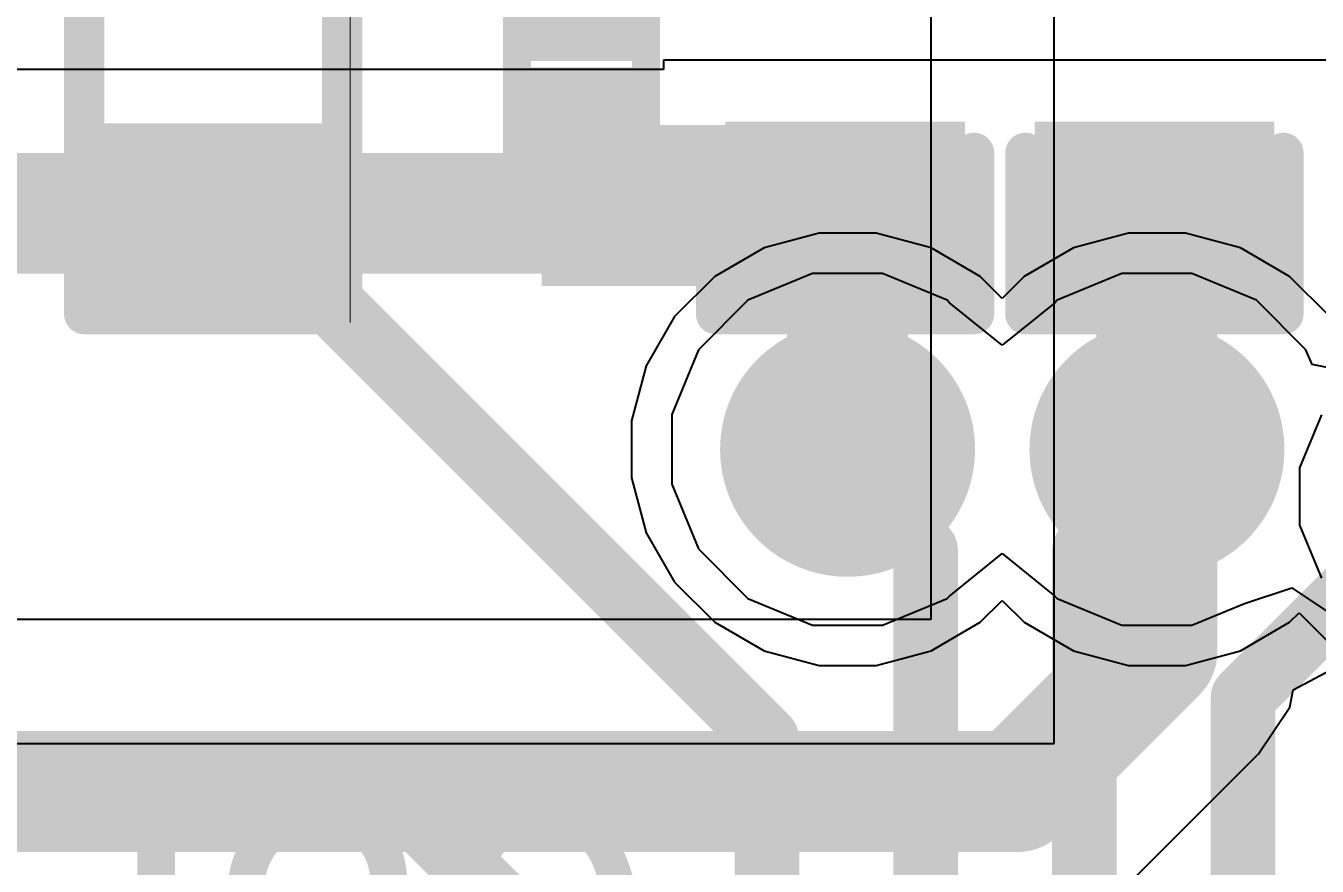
# Model space of a CAD drawing. Header units: inches. Extents: x 0 to 5379, y 0 to 5429.
# Drawn here: x 99.409 to 103.477, y 138.714 to 141.362 of the extents above; entities that cross this region are included whole.
import ezdxf

# ---------------------------------------------------------------- set-up
doc = ezdxf.new("R2010")
doc.units = ezdxf.units.IN
for name, color, linetype in [('Bottom Layer', 5, 'Continuous'), ('Bottom Overlay', 54, 'Continuous'), ('Bottom Paste', 16, 'Continuous'), ('Bottom Solder', 6, 'Continuous'), ('Drill Drawing', 1, 'Continuous'), ('GND01', 16, 'Continuous'), ('GND02', 76, 'Continuous'), ('PWR', 156, 'Continuous'), ('SIG 01', 90, 'Continuous'), ('Top Layer', 1, 'Continuous'), ('Top Overlay', 2, 'Continuous'), ('Top Paste', 8, 'Continuous'), ('Top Solder', 216, 'Continuous'), ('Via Holes', 16, 'Continuous')]:
    doc.layers.add(name, color=color, linetype=linetype)
doc.styles.add('Arial', font='', dxfattribs={"height": 0.2})
doc.styles.get('Arial').set_extended_font_data('Arial')

# ---------------------------------------------------------------- blocks, each defined once
blk = doc.blocks.new('R___0402_293')
at = {"layer": 'Top Layer'}
for points in [[(-0.6985, -0.3175), (-0.6985, 0.3175), (-0.2412999999999999, 0.3175), (-0.2413, -0.3175)], [(0.2412999999999999, -0.3175), (0.2413, 0.3175), (0.6985, 0.3175), (0.6985, -0.3175)]]:
    blk.add_hatch(color=1, dxfattribs=at).paths.add_polyline_path(points)
at = {"layer": 'Top Paste'}
for points in [[(-0.6985, -0.3175), (-0.6985, 0.3175), (-0.2412999999999999, 0.3175), (-0.2413, -0.3175)], [(0.2412999999999999, -0.3175), (0.2413, 0.3175), (0.6985, 0.3175), (0.6985, -0.3175)]]:
    blk.add_hatch(color=8, dxfattribs=at).paths.add_polyline_path(points)
at = {"layer": 'Top Solder'}
for points in [[(-0.75350116, -0.37250116), (-0.75350116, 0.37250116), (-0.1862988399999999, 0.37250116), (-0.18629884, -0.37250116)], [(0.1862988399999999, -0.37250116), (0.18629884, 0.37250116), (0.75350116, 0.37250116), (0.75350116, -0.37250116)]]:
    blk.add_hatch(color=216, dxfattribs=at).paths.add_polyline_path(points)
at = {"layer": 'Top Overlay'}
for points in [[(-0.7874, 0.4064, 0.127, 0.127, 0), (0.7874, 0.4064, 0.127, 0.127, 0)], [(-0.7874, 0.4064, 0.127, 0.127, 0), (-0.7874, -0.4064, 0.127, 0.127, 0)], [(0.7874, 0.4064, 0.127, 0.127, 0), (0.7874, -0.4064, 0.127, 0.127, 0)], [(-0.7874, -0.4064, 0.127, 0.127, 0), (0.7874, -0.4064, 0.127, 0.127, 0)], [(-0.8128, -0.4318, 0.0032258, 0.0032258, 0), (0.8128, -0.4318, 0.0032258, 0.0032258, 0)]]:
    blk.add_lwpolyline(points, format="xyseb", dxfattribs=at)
for points in [[(-0.8191499999999999, 0.4064, 0.0635, 0.0635, 1), (-0.7556499999999999, 0.4064, 0.0635, 0.0635, 1)], [(-0.8191499999999999, 0.4064, 0.0635, 0.0635, 1), (-0.7556499999999999, 0.4064, 0.0635, 0.0635, 1)], [(0.7556499999999999, 0.4064, 0.0635, 0.0635, 1), (0.8191499999999999, 0.4064, 0.0635, 0.0635, 1)], [(0.7556499999999999, 0.4064, 0.0635, 0.0635, 1), (0.8191499999999999, 0.4064, 0.0635, 0.0635, 1)], [(-0.8191499999999999, -0.4064, 0.0635, 0.0635, 1), (-0.7556499999999999, -0.4064, 0.0635, 0.0635, 1)], [(-0.8191499999999999, -0.4064, 0.0635, 0.0635, 1), (-0.7556499999999999, -0.4064, 0.0635, 0.0635, 1)], [(0.7556499999999999, -0.4064, 0.0635, 0.0635, 1), (0.8191499999999999, -0.4064, 0.0635, 0.0635, 1)], [(0.7556499999999999, -0.4064, 0.0635, 0.0635, 1), (0.8191499999999999, -0.4064, 0.0635, 0.0635, 1)], [(-0.81360518, -0.4318, 0.0016129, 0.0016129, 1), (-0.8119948199999999, -0.4318, 0.0016129, 0.0016129, 1)], [(0.8119948199999999, -0.4318, 0.0016129, 0.0016129, 1), (0.81360518, -0.4318, 0.0016129, 0.0016129, 1)]]:
    blk.add_lwpolyline(points, format="xyseb", close=True, dxfattribs=at)
blk = doc.blocks.new('DFN_2_0_3_0_6__844')
at = {"layer": 'Top Layer'}
for points in [[(-0.32999807, -0.12999974), (-0.32999807, 0.12999974), (-0.05999861000000001, 0.12999974), (-0.05999860999999997, -0.12999974)], [(0.06000115000000001, -0.12999974), (0.06000114999999998, 0.12999974), (0.33000061, 0.12999974), (0.33000061, -0.12999974)]]:
    blk.add_hatch(color=1, dxfattribs=at).paths.add_polyline_path(points)
at = {"layer": 'Top Paste'}
for points in [[(-0.32999807, -0.12999974), (-0.32999807, 0.12999974), (-0.05999861000000001, 0.12999974), (-0.05999860999999997, -0.12999974)], [(0.06000115000000001, -0.12999974), (0.06000114999999998, 0.12999974), (0.33000061, 0.12999974), (0.33000061, -0.12999974)]]:
    blk.add_hatch(color=8, dxfattribs=at).paths.add_polyline_path(points)
at = {"layer": 'Top Solder'}
for points in [[(-0.37999797, -0.17999964), (-0.37999797, 0.17999964), (-0.009998710000000037, 0.17999964), (-0.009998709999999963, -0.17999964)], [(0.01000125000000004, -0.17999964), (0.01000124999999996, 0.17999964), (0.38000051, 0.17999964), (0.38000051, -0.17999964)]]:
    blk.add_hatch(color=216, dxfattribs=at).paths.add_polyline_path(points)
at = {"layer": 'Top Overlay'}
for points in [[(-0.40639746, -0.2032, 0.08889999999999999, 0.08889999999999999, 0), (-0.40639746, 0.2032, 0.08889999999999999, 0.08889999999999999, 0)], [(0.4064, 0.2032, 0.08889999999999999, 0.08889999999999999, 0), (-0.40639746, 0.2032, 0.08889999999999999, 0.08889999999999999, 0)], [(0.4064, -0.2032, 0.08889999999999999, 0.08889999999999999, 0), (0.4064, 0.2032, 0.08889999999999999, 0.08889999999999999, 0)], [(0.4064, -0.2032, 0.08889999999999999, 0.08889999999999999, 0), (-0.40639746, -0.2032, 0.08889999999999999, 0.08889999999999999, 0)]]:
    blk.add_lwpolyline(points, format="xyseb", dxfattribs=at)
for points in [[(-0.42862246, 0.2032, 0.04445, 0.04445, 1), (-0.38417246, 0.2032, 0.04445, 0.04445, 1)], [(-0.42862246, 0.2032, 0.04445, 0.04445, 1), (-0.38417246, 0.2032, 0.04445, 0.04445, 1)], [(0.384175, 0.2032, 0.04445, 0.04445, 1), (0.428625, 0.2032, 0.04445, 0.04445, 1)], [(0.384175, 0.2032, 0.04445, 0.04445, 1), (0.428625, 0.2032, 0.04445, 0.04445, 1)], [(-0.42862246, -0.2032, 0.04445, 0.04445, 1), (-0.38417246, -0.2032, 0.04445, 0.04445, 1)], [(-0.42862246, -0.2032, 0.04445, 0.04445, 1), (-0.38417246, -0.2032, 0.04445, 0.04445, 1)], [(0.384175, -0.2032, 0.04445, 0.04445, 1), (0.428625, -0.2032, 0.04445, 0.04445, 1)], [(0.384175, -0.2032, 0.04445, 0.04445, 1), (0.428625, -0.2032, 0.04445, 0.04445, 1)]]:
    blk.add_lwpolyline(points, format="xyseb", close=True, dxfattribs=at)
blk = doc.blocks.new('C___0402_949')
at = {"layer": 'Top Layer'}
for points in [[(-0.6985, -0.3175), (-0.6985, 0.3174999999999999), (-0.2413000000000001, 0.3175), (-0.2412999999999999, -0.3174999999999999)], [(0.2413000000000001, -0.3175), (0.2412999999999999, 0.3174999999999999), (0.6985, 0.3175), (0.6985, -0.3174999999999999)]]:
    blk.add_hatch(color=1, dxfattribs=at).paths.add_polyline_path(points)
at = {"layer": 'Top Paste'}
for points in [[(-0.6985, -0.3175), (-0.6985, 0.3174999999999999), (-0.2413000000000001, 0.3175), (-0.2412999999999999, -0.3174999999999999)], [(0.2413000000000001, -0.3175), (0.2412999999999999, 0.3174999999999999), (0.6985, 0.3175), (0.6985, -0.3174999999999999)]]:
    blk.add_hatch(color=8, dxfattribs=at).paths.add_polyline_path(points)
at = {"layer": 'Top Solder'}
for points in [[(-0.7584998799999999, -0.3774998800000001), (-0.7584998799999999, 0.3774998799999999), (-0.1813001200000001, 0.3774998800000001), (-0.1813001199999999, -0.3774998799999999)], [(0.1813001200000001, -0.3774998800000001), (0.1813001199999999, 0.3774998799999999), (0.7584998799999999, 0.3774998800000001), (0.7584998799999999, -0.3774998799999999)]]:
    blk.add_hatch(color=216, dxfattribs=at).paths.add_polyline_path(points)
at = {"layer": 'Top Overlay'}
for points in [[(-0.2794, 0.4064, 0.127, 0.127, 0), (-0.7874, 0.4064, 0.127, 0.127, 0)], [(-0.7874, -0.4064, 0.127, 0.127, 0), (-0.7874, 0.4064, 0.127, 0.127, 0)], [(0.7874, 0.4064, 0.127, 0.127, 0), (0.2794, 0.4064, 0.127, 0.127, 0)], [(0.7874, -0.4064, 0.127, 0.127, 0), (0.7874, 0.4064, 0.127, 0.127, 0)], [(-0.2794, -0.4064, 0.127, 0.127, 0), (-0.7874, -0.4064, 0.127, 0.127, 0)], [(0.7874, -0.4064, 0.127, 0.127, 0), (0.2794, -0.4064, 0.127, 0.127, 0)]]:
    blk.add_lwpolyline(points, format="xyseb", dxfattribs=at)
for points in [[(-0.8191499999999999, 0.4064, 0.0635, 0.0635, 1), (-0.7556499999999999, 0.4064, 0.0635, 0.0635, 1)], [(-0.8191499999999999, 0.4064, 0.0635, 0.0635, 1), (-0.7556499999999999, 0.4064, 0.0635, 0.0635, 1)], [(-0.31115, 0.4064, 0.0635, 0.0635, 1), (-0.24765, 0.4064, 0.0635, 0.0635, 1)], [(0.24765, 0.4064, 0.0635, 0.0635, 1), (0.31115, 0.4064, 0.0635, 0.0635, 1)], [(0.7556499999999999, 0.4064, 0.0635, 0.0635, 1), (0.8191499999999999, 0.4064, 0.0635, 0.0635, 1)], [(0.7556499999999999, 0.4064, 0.0635, 0.0635, 1), (0.8191499999999999, 0.4064, 0.0635, 0.0635, 1)], [(-0.8191499999999999, -0.4064, 0.0635, 0.0635, 1), (-0.7556499999999999, -0.4064, 0.0635, 0.0635, 1)], [(-0.8191499999999999, -0.4064, 0.0635, 0.0635, 1), (-0.7556499999999999, -0.4064, 0.0635, 0.0635, 1)], [(-0.31115, -0.4064, 0.0635, 0.0635, 1), (-0.24765, -0.4064, 0.0635, 0.0635, 1)], [(0.24765, -0.4064, 0.0635, 0.0635, 1), (0.31115, -0.4064, 0.0635, 0.0635, 1)], [(0.7556499999999999, -0.4064, 0.0635, 0.0635, 1), (0.8191499999999999, -0.4064, 0.0635, 0.0635, 1)], [(0.7556499999999999, -0.4064, 0.0635, 0.0635, 1), (0.8191499999999999, -0.4064, 0.0635, 0.0635, 1)]]:
    blk.add_lwpolyline(points, format="xyseb", close=True, dxfattribs=at)
blk = doc.blocks.new('C___0402_B_950')
at = {"layer": 'Bottom Layer'}
for points in [[(-0.2413, 0.3175), (-0.2412999999999999, -0.3175), (-0.6985, -0.3175), (-0.6985, 0.3175)], [(0.6985, 0.3175), (0.6985, -0.3175), (0.2413, -0.3175), (0.2412999999999999, 0.3175)]]:
    blk.add_hatch(color=5, dxfattribs=at).paths.add_polyline_path(points)
at = {"layer": 'Bottom Paste'}
for points in [[(-0.2413, 0.3175), (-0.2412999999999999, -0.3175), (-0.6985, -0.3175), (-0.6985, 0.3175)], [(0.6985, 0.3175), (0.6985, -0.3175), (0.2413, -0.3175), (0.2412999999999999, 0.3175)]]:
    blk.add_hatch(color=16, dxfattribs=at).paths.add_polyline_path(points)
at = {"layer": 'Bottom Solder'}
for points in [[(-0.18130012, 0.37749988), (-0.18130012, -0.37749988), (-0.7584998799999999, -0.37749988), (-0.7584998799999999, 0.37749988)], [(0.7584998799999999, 0.37749988), (0.7584998799999999, -0.37749988), (0.18130012, -0.37749988), (0.18130012, 0.37749988)]]:
    blk.add_hatch(color=6, dxfattribs=at).paths.add_polyline_path(points)
at = {"layer": 'Bottom Overlay'}
for points in [[(-0.7874, -0.4064, 0.127, 0.127, 0), (-0.7874, 0.4064, 0.127, 0.127, 0)], [(-0.2794, 0.4064, 0.127, 0.127, 0), (-0.7874, 0.4064, 0.127, 0.127, 0)], [(0.7874, 0.4064, 0.127, 0.127, 0), (0.2794, 0.4064, 0.127, 0.127, 0)], [(0.7874, -0.4064, 0.127, 0.127, 0), (0.7874, 0.4064, 0.127, 0.127, 0)], [(-0.2794, -0.4064, 0.127, 0.127, 0), (-0.7874, -0.4064, 0.127, 0.127, 0)], [(0.7874, -0.4064, 0.127, 0.127, 0), (0.2794, -0.4064, 0.127, 0.127, 0)]]:
    blk.add_lwpolyline(points, format="xyseb", dxfattribs=at)
for points in [[(-0.8191499999999999, 0.4064, 0.0635, 0.0635, 1), (-0.7556499999999999, 0.4064, 0.0635, 0.0635, 1)], [(-0.8191499999999999, 0.4064, 0.0635, 0.0635, 1), (-0.7556499999999999, 0.4064, 0.0635, 0.0635, 1)], [(-0.31115, 0.4064, 0.0635, 0.0635, 1), (-0.24765, 0.4064, 0.0635, 0.0635, 1)], [(0.24765, 0.4064, 0.0635, 0.0635, 1), (0.31115, 0.4064, 0.0635, 0.0635, 1)], [(0.7556499999999999, 0.4064, 0.0635, 0.0635, 1), (0.8191499999999999, 0.4064, 0.0635, 0.0635, 1)], [(0.7556499999999999, 0.4064, 0.0635, 0.0635, 1), (0.8191499999999999, 0.4064, 0.0635, 0.0635, 1)], [(-0.8191499999999999, -0.4064, 0.0635, 0.0635, 1), (-0.7556499999999999, -0.4064, 0.0635, 0.0635, 1)], [(-0.8191499999999999, -0.4064, 0.0635, 0.0635, 1), (-0.7556499999999999, -0.4064, 0.0635, 0.0635, 1)], [(-0.31115, -0.4064, 0.0635, 0.0635, 1), (-0.24765, -0.4064, 0.0635, 0.0635, 1)], [(0.24765, -0.4064, 0.0635, 0.0635, 1), (0.31115, -0.4064, 0.0635, 0.0635, 1)], [(0.7556499999999999, -0.4064, 0.0635, 0.0635, 1), (0.8191499999999999, -0.4064, 0.0635, 0.0635, 1)], [(0.7556499999999999, -0.4064, 0.0635, 0.0635, 1), (0.8191499999999999, -0.4064, 0.0635, 0.0635, 1)]]:
    blk.add_lwpolyline(points, format="xyseb", close=True, dxfattribs=at)
blk = doc.blocks.new('C___0402_951')
at = {"layer": 'Top Layer'}
for points in [[(-0.6985, -0.3175), (-0.6985, 0.3174999999999999), (-0.2413000000000001, 0.3175), (-0.2412999999999999, -0.3174999999999999)], [(0.2413000000000001, -0.3175), (0.2412999999999999, 0.3174999999999999), (0.6985, 0.3175), (0.6985, -0.3174999999999999)]]:
    blk.add_hatch(color=1, dxfattribs=at).paths.add_polyline_path(points)
at = {"layer": 'Top Paste'}
for points in [[(-0.6985, -0.3175), (-0.6985, 0.3174999999999999), (-0.2413000000000001, 0.3175), (-0.2412999999999999, -0.3174999999999999)], [(0.2413000000000001, -0.3175), (0.2412999999999999, 0.3174999999999999), (0.6985, 0.3175), (0.6985, -0.3174999999999999)]]:
    blk.add_hatch(color=8, dxfattribs=at).paths.add_polyline_path(points)
at = {"layer": 'Top Solder'}
for points in [[(-0.7584998799999999, -0.3774998800000001), (-0.7584998799999999, 0.3774998799999999), (-0.1813001200000001, 0.3774998800000001), (-0.1813001199999999, -0.3774998799999999)], [(0.1813001200000001, -0.3774998800000001), (0.1813001199999999, 0.3774998799999999), (0.7584998799999999, 0.3774998800000001), (0.7584998799999999, -0.3774998799999999)]]:
    blk.add_hatch(color=216, dxfattribs=at).paths.add_polyline_path(points)
at = {"layer": 'Top Overlay'}
for points in [[(-0.2794, 0.4064, 0.127, 0.127, 0), (-0.7874, 0.4064, 0.127, 0.127, 0)], [(-0.7874, -0.4064, 0.127, 0.127, 0), (-0.7874, 0.4064, 0.127, 0.127, 0)], [(0.7874, 0.4064, 0.127, 0.127, 0), (0.2794, 0.4064, 0.127, 0.127, 0)], [(0.7874, -0.4064, 0.127, 0.127, 0), (0.7874, 0.4064, 0.127, 0.127, 0)], [(-0.2794, -0.4064, 0.127, 0.127, 0), (-0.7874, -0.4064, 0.127, 0.127, 0)], [(0.7874, -0.4064, 0.127, 0.127, 0), (0.2794, -0.4064, 0.127, 0.127, 0)]]:
    blk.add_lwpolyline(points, format="xyseb", dxfattribs=at)
for points in [[(-0.8191499999999999, 0.4064, 0.0635, 0.0635, 1), (-0.7556499999999999, 0.4064, 0.0635, 0.0635, 1)], [(-0.8191499999999999, 0.4064, 0.0635, 0.0635, 1), (-0.7556499999999999, 0.4064, 0.0635, 0.0635, 1)], [(-0.31115, 0.4064, 0.0635, 0.0635, 1), (-0.24765, 0.4064, 0.0635, 0.0635, 1)], [(0.24765, 0.4064, 0.0635, 0.0635, 1), (0.31115, 0.4064, 0.0635, 0.0635, 1)], [(0.7556499999999999, 0.4064, 0.0635, 0.0635, 1), (0.8191499999999999, 0.4064, 0.0635, 0.0635, 1)], [(0.7556499999999999, 0.4064, 0.0635, 0.0635, 1), (0.8191499999999999, 0.4064, 0.0635, 0.0635, 1)], [(-0.8191499999999999, -0.4064, 0.0635, 0.0635, 1), (-0.7556499999999999, -0.4064, 0.0635, 0.0635, 1)], [(-0.8191499999999999, -0.4064, 0.0635, 0.0635, 1), (-0.7556499999999999, -0.4064, 0.0635, 0.0635, 1)], [(-0.31115, -0.4064, 0.0635, 0.0635, 1), (-0.24765, -0.4064, 0.0635, 0.0635, 1)], [(0.24765, -0.4064, 0.0635, 0.0635, 1), (0.31115, -0.4064, 0.0635, 0.0635, 1)], [(0.7556499999999999, -0.4064, 0.0635, 0.0635, 1), (0.8191499999999999, -0.4064, 0.0635, 0.0635, 1)], [(0.7556499999999999, -0.4064, 0.0635, 0.0635, 1), (0.8191499999999999, -0.4064, 0.0635, 0.0635, 1)]]:
    blk.add_lwpolyline(points, format="xyseb", close=True, dxfattribs=at)
blk = doc.blocks.new('C___0402_B_952')
at = {"layer": 'Bottom Layer'}
for points in [[(-0.2413, 0.3175), (-0.2412999999999999, -0.3175), (-0.6985, -0.3175), (-0.6985, 0.3175)], [(0.6985, 0.3175), (0.6985, -0.3175), (0.2413, -0.3175), (0.2412999999999999, 0.3175)]]:
    blk.add_hatch(color=5, dxfattribs=at).paths.add_polyline_path(points)
at = {"layer": 'Bottom Paste'}
for points in [[(-0.2413, 0.3175), (-0.2412999999999999, -0.3175), (-0.6985, -0.3175), (-0.6985, 0.3175)], [(0.6985, 0.3175), (0.6985, -0.3175), (0.2413, -0.3175), (0.2412999999999999, 0.3175)]]:
    blk.add_hatch(color=16, dxfattribs=at).paths.add_polyline_path(points)
at = {"layer": 'Bottom Solder'}
for points in [[(-0.18130012, 0.37749988), (-0.18130012, -0.37749988), (-0.7584998799999999, -0.37749988), (-0.7584998799999999, 0.37749988)], [(0.7584998799999999, 0.37749988), (0.7584998799999999, -0.37749988), (0.18130012, -0.37749988), (0.18130012, 0.37749988)]]:
    blk.add_hatch(color=6, dxfattribs=at).paths.add_polyline_path(points)
at = {"layer": 'Bottom Overlay'}
for points in [[(-0.7874, -0.4064, 0.127, 0.127, 0), (-0.7874, 0.4064, 0.127, 0.127, 0)], [(-0.2794, 0.4064, 0.127, 0.127, 0), (-0.7874, 0.4064, 0.127, 0.127, 0)], [(0.7874, 0.4064, 0.127, 0.127, 0), (0.2794, 0.4064, 0.127, 0.127, 0)], [(0.7874, -0.4064, 0.127, 0.127, 0), (0.7874, 0.4064, 0.127, 0.127, 0)], [(-0.2794, -0.4064, 0.127, 0.127, 0), (-0.7874, -0.4064, 0.127, 0.127, 0)], [(0.7874, -0.4064, 0.127, 0.127, 0), (0.2794, -0.4064, 0.127, 0.127, 0)]]:
    blk.add_lwpolyline(points, format="xyseb", dxfattribs=at)
for points in [[(-0.8191499999999999, 0.4064, 0.0635, 0.0635, 1), (-0.7556499999999999, 0.4064, 0.0635, 0.0635, 1)], [(-0.8191499999999999, 0.4064, 0.0635, 0.0635, 1), (-0.7556499999999999, 0.4064, 0.0635, 0.0635, 1)], [(-0.31115, 0.4064, 0.0635, 0.0635, 1), (-0.24765, 0.4064, 0.0635, 0.0635, 1)], [(0.24765, 0.4064, 0.0635, 0.0635, 1), (0.31115, 0.4064, 0.0635, 0.0635, 1)], [(0.7556499999999999, 0.4064, 0.0635, 0.0635, 1), (0.8191499999999999, 0.4064, 0.0635, 0.0635, 1)], [(0.7556499999999999, 0.4064, 0.0635, 0.0635, 1), (0.8191499999999999, 0.4064, 0.0635, 0.0635, 1)], [(-0.8191499999999999, -0.4064, 0.0635, 0.0635, 1), (-0.7556499999999999, -0.4064, 0.0635, 0.0635, 1)], [(-0.8191499999999999, -0.4064, 0.0635, 0.0635, 1), (-0.7556499999999999, -0.4064, 0.0635, 0.0635, 1)], [(-0.31115, -0.4064, 0.0635, 0.0635, 1), (-0.24765, -0.4064, 0.0635, 0.0635, 1)], [(0.24765, -0.4064, 0.0635, 0.0635, 1), (0.31115, -0.4064, 0.0635, 0.0635, 1)], [(0.7556499999999999, -0.4064, 0.0635, 0.0635, 1), (0.8191499999999999, -0.4064, 0.0635, 0.0635, 1)], [(0.7556499999999999, -0.4064, 0.0635, 0.0635, 1), (0.8191499999999999, -0.4064, 0.0635, 0.0635, 1)]]:
    blk.add_lwpolyline(points, format="xyseb", close=True, dxfattribs=at)

msp = doc.modelspace()

# ---------------------------------------------------------------- hatches: boundary and pattern name
at = {"layer": 'Bottom Layer'}
h = msp.add_hatch(color=5, dxfattribs=at)
edge = h.paths.add_edge_path()
edge.add_arc((101.99800276, 140.02712914), 0.2999994, 0, 360)
h = msp.add_hatch(color=5, dxfattribs=at)
edge = h.paths.add_edge_path()
edge.add_arc((102.97260076, 140.02712914), 0.2999994, 0, 360)
at = {"layer": 'Bottom Solder'}
h = msp.add_hatch(color=6, dxfattribs=at)
edge = h.paths.add_edge_path()
edge.add_arc((101.99800276, 140.02712914), 0.4015993999999999, 0, 360)
h = msp.add_hatch(color=6, dxfattribs=at)
edge = h.paths.add_edge_path()
edge.add_arc((102.97260076, 140.02712914), 0.4015993999999999, 0, 360)
at = {"layer": 'GND01'}
h = msp.add_hatch(color=16, dxfattribs=at)
edge = h.paths.add_edge_path()
edge.add_arc((101.99800276, 140.02712914), 0.2999994, 0, 360)
h = msp.add_hatch(color=16, dxfattribs=at)
edge = h.paths.add_edge_path()
edge.add_arc((102.97260076, 140.02712914), 0.2999994, 0, 360)
at = {"layer": 'GND02'}
h = msp.add_hatch(color=76, dxfattribs=at)
edge = h.paths.add_edge_path()
edge.add_arc((101.99800276, 140.02712914), 0.2999994, 0, 360)
h = msp.add_hatch(color=76, dxfattribs=at)
edge = h.paths.add_edge_path()
edge.add_arc((102.97260076, 140.02712914), 0.2999994, 0, 360)
at = {"layer": 'PWR'}
h = msp.add_hatch(color=156, dxfattribs=at)
edge = h.paths.add_edge_path()
edge.add_arc((101.99800276, 140.02712914), 0.2999994, 0, 360)
h = msp.add_hatch(color=156, dxfattribs=at)
edge = h.paths.add_edge_path()
edge.add_arc((102.97260076, 140.02712914), 0.2999994, 0, 360)
at = {"layer": 'SIG 01'}
h = msp.add_hatch(color=90, dxfattribs=at)
edge = h.paths.add_edge_path()
edge.add_arc((101.99800276, 140.02712914), 0.2999994, 0, 360)
h = msp.add_hatch(color=90, dxfattribs=at)
edge = h.paths.add_edge_path()
edge.add_arc((102.97260076, 140.02712914), 0.2999994, 0, 360)
at = {"layer": 'Top Layer'}
msp.add_hatch(color=1, dxfattribs=at).paths.add_polyline_path([(102.30750938, 141.04901686), (101.0337959, 141.04901686), (101.0337959, 140.54221574), (102.30750938, 140.54221574)])
h = msp.add_hatch(color=1, dxfattribs=at)
edge = h.paths.add_edge_path()
edge.add_arc((101.99800276, 140.02712914), 0.2999994, 0, 360)
h = msp.add_hatch(color=1, dxfattribs=at)
edge = h.paths.add_edge_path()
edge.add_arc((102.97260076, 140.02712914), 0.2999994, 0, 360)
at = {"layer": 'Top Solder'}
h = msp.add_hatch(color=216, dxfattribs=at)
edge = h.paths.add_edge_path()
edge.add_arc((101.99800276, 140.02712914), 0.4015993999999999, 0, 360)
h = msp.add_hatch(color=216, dxfattribs=at)
edge = h.paths.add_edge_path()
edge.add_arc((102.97260076, 140.02712914), 0.4015993999999999, 0, 360)
at = {"layer": 'Via Holes'}
h = msp.add_hatch(color=7, dxfattribs=at)
edge = h.paths.add_edge_path()
edge.add_arc((101.99800276, 140.02712914), 0.1499997, 0, 360)
h = msp.add_hatch(color=7, dxfattribs=at)
edge = h.paths.add_edge_path()
edge.add_arc((102.97260076, 140.02712914), 0.1499997, 0, 360)

# ---------------------------------------------------------------- linework, layer by layer
at = {"layer": 'Bottom Layer'}
for p, q in [((101.4185043, 141.22402032), (98.52583037999999, 141.22402032)), ((103.53609976, 141.2534132), (101.4185043, 141.2534132)), ((101.4185043, 141.2534132), (101.4185043, 141.22402032)), ((103.40208936, 139.26936586), (103.59574912, 139.373229)), ((103.3913096, 139.21517242), (103.40208936, 139.26936586)), ((103.29306748, 139.06814198), (103.3913096, 139.21517242)), ((102.85313948, 138.62821398), (103.29305986, 139.0681369)), ((103.29305986, 139.0681369), (103.29306748, 139.06814198))]:
    msp.add_line(p, q, dxfattribs=at)
for points in [[(98.3381066, 140.7708132, 0.3809999999999999, 0.3809999999999999, 0), (101.9900043, 140.7708132, 0.3809999999999999, 0.3809999999999999, 0)], [(101.99800276, 140.02712914, 0.3809999999999999, 0.3809999999999999, 0), (101.99800276, 140.76281474, 0.3809999999999999, 0.3809999999999999, 0)], [(102.97260076, 140.02712914, 0.3809999999999999, 0.3809999999999999, 0), (102.97260076, 140.76281474, 0.3809999999999999, 0.3809999999999999, 0)], [(102.9646023, 140.7708132, 0.2032, 0.2032, 0), (102.97260076, 140.76281474, 0.2032, 0.2032, 0)], [(102.97260076, 139.3886087, 0.3809999999999999, 0.3809999999999999, 0), (102.97260076, 140.02712914, 0.3809999999999999, 0.3809999999999999, 0)], [(102.53267276, 138.9486807, 0.3809999999999999, 0.3809999999999999, 0), (102.97260076, 139.3886087, 0.3809999999999999, 0.3809999999999999, 0)], [(98.78625149999999, 138.9486807, 0.3809999999999999, 0.3809999999999999, 0), (102.53267276, 138.9486807, 0.3809999999999999, 0.3809999999999999, 0)]]:
    msp.add_lwpolyline(points, format="xyseb", dxfattribs=at)
for points in [[(101.8947543, 140.7708132, 0.1905, 0.1905, 1), (102.0852543, 140.7708132, 0.1905, 0.1905, 1)], [(101.90275276, 140.76281474, 0.1905, 0.1905, 1), (102.09325276, 140.76281474, 0.1905, 0.1905, 1)], [(102.87735076, 140.76281474, 0.1905, 0.1905, 1), (103.06785076, 140.76281474, 0.1905, 0.1905, 1)], [(102.9138023, 140.7708132, 0.1016, 0.1016, 1), (103.0154023, 140.7708132, 0.1016, 0.1016, 1)], [(102.92180076, 140.76281474, 0.1016, 0.1016, 1), (103.02340076, 140.76281474, 0.1016, 0.1016, 1)], [(101.90275276, 140.02712914, 0.1905, 0.1905, 1), (102.09325276, 140.02712914, 0.1905, 0.1905, 1)], [(102.87735076, 140.02712914, 0.1905, 0.1905, 1), (103.06785076, 140.02712914, 0.1905, 0.1905, 1)], [(102.87735076, 140.02712914, 0.1905, 0.1905, 1), (103.06785076, 140.02712914, 0.1905, 0.1905, 1)], [(102.87735076, 139.3886087, 0.1905, 0.1905, 1), (103.06785076, 139.3886087, 0.1905, 0.1905, 1)], [(102.87735076, 139.3886087, 0.1905, 0.1905, 1), (103.06785076, 139.3886087, 0.1905, 0.1905, 1)], [(102.43742276, 138.9486807, 0.1905, 0.1905, 1), (102.62792276, 138.9486807, 0.1905, 0.1905, 1)], [(102.43742276, 138.9486807, 0.1905, 0.1905, 1), (102.62792276, 138.9486807, 0.1905, 0.1905, 1)]]:
    msp.add_lwpolyline(points, format="xyseb", close=True, dxfattribs=at)
at = {"layer": 'Drill Drawing'}
for points in [[(101.74400276, 140.15412914, 0.0508, 0.0508, 0), (101.74400276, 140.28112914, 0.0508, 0.0508, 0)], [(101.74400276, 140.28112914, 0.0508, 0.0508, 0), (101.87100276, 140.28112914, 0.0508, 0.0508, 0)], [(101.87100276, 140.28112914, 0.0508, 0.0508, 0), (101.99800276, 140.15412914, 0.0508, 0.0508, 0)], [(101.99800276, 140.15412914, 0.0508, 0.0508, 0), (102.12500276, 140.28112914, 0.0508, 0.0508, 0)], [(102.12500276, 140.28112914, 0.0508, 0.0508, 0), (102.25200276, 140.28112914, 0.0508, 0.0508, 0)], [(102.25200276, 140.15412914, 0.0508, 0.0508, 0), (102.25200276, 140.28112914, 0.0508, 0.0508, 0)], [(102.71860076, 140.15412914, 0.0508, 0.0508, 0), (102.71860076, 140.28112914, 0.0508, 0.0508, 0)], [(102.71860076, 140.28112914, 0.0508, 0.0508, 0), (102.84560076, 140.28112914, 0.0508, 0.0508, 0)], [(102.84560076, 140.28112914, 0.0508, 0.0508, 0), (102.97260076, 140.15412914, 0.0508, 0.0508, 0)], [(102.97260076, 140.15412914, 0.0508, 0.0508, 0), (103.09960076, 140.28112914, 0.0508, 0.0508, 0)], [(103.09960076, 140.28112914, 0.0508, 0.0508, 0), (103.22660076, 140.28112914, 0.0508, 0.0508, 0)], [(103.22660076, 140.15412914, 0.0508, 0.0508, 0), (103.22660076, 140.28112914, 0.0508, 0.0508, 0)], [(101.74400276, 140.15412914, 0.0508, 0.0508, 0), (101.87100276, 140.02712914, 0.0508, 0.0508, 0)], [(102.12500276, 140.02712914, 0.0508, 0.0508, 0), (102.25200276, 140.15412914, 0.0508, 0.0508, 0)], [(102.71860076, 140.15412914, 0.0508, 0.0508, 0), (102.84560076, 140.02712914, 0.0508, 0.0508, 0)], [(103.09960076, 140.02712914, 0.0508, 0.0508, 0), (103.22660076, 140.15412914, 0.0508, 0.0508, 0)], [(101.74400276, 139.90012914, 0.0508, 0.0508, 0), (101.87100276, 140.02712914, 0.0508, 0.0508, 0)], [(102.12500276, 140.02712914, 0.0508, 0.0508, 0), (102.25200276, 139.90012914, 0.0508, 0.0508, 0)], [(102.71860076, 139.90012914, 0.0508, 0.0508, 0), (102.84560076, 140.02712914, 0.0508, 0.0508, 0)], [(103.09960076, 140.02712914, 0.0508, 0.0508, 0), (103.22660076, 139.90012914, 0.0508, 0.0508, 0)], [(101.74400276, 139.77312914, 0.0508, 0.0508, 0), (101.74400276, 139.90012914, 0.0508, 0.0508, 0)], [(101.87100276, 139.77312914, 0.0508, 0.0508, 0), (101.99800276, 139.90012914, 0.0508, 0.0508, 0)], [(101.99800276, 139.90012914, 0.0508, 0.0508, 0), (102.12500276, 139.77312914, 0.0508, 0.0508, 0)], [(102.25200276, 139.77312914, 0.0508, 0.0508, 0), (102.25200276, 139.90012914, 0.0508, 0.0508, 0)], [(102.71860076, 139.77312914, 0.0508, 0.0508, 0), (102.71860076, 139.90012914, 0.0508, 0.0508, 0)], [(102.84560076, 139.77312914, 0.0508, 0.0508, 0), (102.97260076, 139.90012914, 0.0508, 0.0508, 0)], [(102.97260076, 139.90012914, 0.0508, 0.0508, 0), (103.09960076, 139.77312914, 0.0508, 0.0508, 0)], [(103.22660076, 139.77312914, 0.0508, 0.0508, 0), (103.22660076, 139.90012914, 0.0508, 0.0508, 0)], [(101.74400276, 139.77312914, 0.0508, 0.0508, 0), (101.87100276, 139.77312914, 0.0508, 0.0508, 0)], [(102.12500276, 139.77312914, 0.0508, 0.0508, 0), (102.25200276, 139.77312914, 0.0508, 0.0508, 0)], [(102.71860076, 139.77312914, 0.0508, 0.0508, 0), (102.84560076, 139.77312914, 0.0508, 0.0508, 0)], [(103.09960076, 139.77312914, 0.0508, 0.0508, 0), (103.22660076, 139.77312914, 0.0508, 0.0508, 0)]]:
    msp.add_lwpolyline(points, format="xyseb", dxfattribs=at)
for points in [[(101.73130276, 140.28112914, 0.0254, 0.0254, 1), (101.75670276, 140.28112914, 0.0254, 0.0254, 1)], [(101.73130276, 140.28112914, 0.0254, 0.0254, 1), (101.75670276, 140.28112914, 0.0254, 0.0254, 1)], [(101.85830276, 140.28112914, 0.0254, 0.0254, 1), (101.88370276, 140.28112914, 0.0254, 0.0254, 1)], [(101.85830276, 140.28112914, 0.0254, 0.0254, 1), (101.88370276, 140.28112914, 0.0254, 0.0254, 1)], [(102.11230276, 140.28112914, 0.0254, 0.0254, 1), (102.13770276, 140.28112914, 0.0254, 0.0254, 1)], [(102.11230276, 140.28112914, 0.0254, 0.0254, 1), (102.13770276, 140.28112914, 0.0254, 0.0254, 1)], [(102.23930276, 140.28112914, 0.0254, 0.0254, 1), (102.26470276, 140.28112914, 0.0254, 0.0254, 1)], [(102.23930276, 140.28112914, 0.0254, 0.0254, 1), (102.26470276, 140.28112914, 0.0254, 0.0254, 1)], [(102.70590076, 140.28112914, 0.0254, 0.0254, 1), (102.73130076, 140.28112914, 0.0254, 0.0254, 1)], [(102.70590076, 140.28112914, 0.0254, 0.0254, 1), (102.73130076, 140.28112914, 0.0254, 0.0254, 1)], [(102.83290076, 140.28112914, 0.0254, 0.0254, 1), (102.85830076, 140.28112914, 0.0254, 0.0254, 1)], [(102.83290076, 140.28112914, 0.0254, 0.0254, 1), (102.85830076, 140.28112914, 0.0254, 0.0254, 1)], [(103.08690076, 140.28112914, 0.0254, 0.0254, 1), (103.11230076, 140.28112914, 0.0254, 0.0254, 1)], [(103.08690076, 140.28112914, 0.0254, 0.0254, 1), (103.11230076, 140.28112914, 0.0254, 0.0254, 1)], [(103.21390076, 140.28112914, 0.0254, 0.0254, 1), (103.23930076, 140.28112914, 0.0254, 0.0254, 1)], [(103.21390076, 140.28112914, 0.0254, 0.0254, 1), (103.23930076, 140.28112914, 0.0254, 0.0254, 1)], [(101.73130276, 140.15412914, 0.0254, 0.0254, 1), (101.75670276, 140.15412914, 0.0254, 0.0254, 1)], [(101.73130276, 140.15412914, 0.0254, 0.0254, 1), (101.75670276, 140.15412914, 0.0254, 0.0254, 1)], [(101.98530276, 140.15412914, 0.0254, 0.0254, 1), (102.01070276, 140.15412914, 0.0254, 0.0254, 1)], [(101.98530276, 140.15412914, 0.0254, 0.0254, 1), (102.01070276, 140.15412914, 0.0254, 0.0254, 1)], [(102.23930276, 140.15412914, 0.0254, 0.0254, 1), (102.26470276, 140.15412914, 0.0254, 0.0254, 1)], [(102.23930276, 140.15412914, 0.0254, 0.0254, 1), (102.26470276, 140.15412914, 0.0254, 0.0254, 1)], [(102.70590076, 140.15412914, 0.0254, 0.0254, 1), (102.73130076, 140.15412914, 0.0254, 0.0254, 1)], [(102.70590076, 140.15412914, 0.0254, 0.0254, 1), (102.73130076, 140.15412914, 0.0254, 0.0254, 1)], [(102.95990076, 140.15412914, 0.0254, 0.0254, 1), (102.98530076, 140.15412914, 0.0254, 0.0254, 1)], [(102.95990076, 140.15412914, 0.0254, 0.0254, 1), (102.98530076, 140.15412914, 0.0254, 0.0254, 1)], [(103.21390076, 140.15412914, 0.0254, 0.0254, 1), (103.23930076, 140.15412914, 0.0254, 0.0254, 1)], [(103.21390076, 140.15412914, 0.0254, 0.0254, 1), (103.23930076, 140.15412914, 0.0254, 0.0254, 1)], [(101.85830276, 140.02712914, 0.0254, 0.0254, 1), (101.88370276, 140.02712914, 0.0254, 0.0254, 1)], [(101.85830276, 140.02712914, 0.0254, 0.0254, 1), (101.88370276, 140.02712914, 0.0254, 0.0254, 1)], [(102.11230276, 140.02712914, 0.0254, 0.0254, 1), (102.13770276, 140.02712914, 0.0254, 0.0254, 1)], [(102.11230276, 140.02712914, 0.0254, 0.0254, 1), (102.13770276, 140.02712914, 0.0254, 0.0254, 1)], [(102.83290076, 140.02712914, 0.0254, 0.0254, 1), (102.85830076, 140.02712914, 0.0254, 0.0254, 1)], [(102.83290076, 140.02712914, 0.0254, 0.0254, 1), (102.85830076, 140.02712914, 0.0254, 0.0254, 1)], [(103.08690076, 140.02712914, 0.0254, 0.0254, 1), (103.11230076, 140.02712914, 0.0254, 0.0254, 1)], [(103.08690076, 140.02712914, 0.0254, 0.0254, 1), (103.11230076, 140.02712914, 0.0254, 0.0254, 1)], [(101.73130276, 139.90012914, 0.0254, 0.0254, 1), (101.75670276, 139.90012914, 0.0254, 0.0254, 1)], [(101.73130276, 139.90012914, 0.0254, 0.0254, 1), (101.75670276, 139.90012914, 0.0254, 0.0254, 1)], [(101.98530276, 139.90012914, 0.0254, 0.0254, 1), (102.01070276, 139.90012914, 0.0254, 0.0254, 1)], [(101.98530276, 139.90012914, 0.0254, 0.0254, 1), (102.01070276, 139.90012914, 0.0254, 0.0254, 1)], [(102.23930276, 139.90012914, 0.0254, 0.0254, 1), (102.26470276, 139.90012914, 0.0254, 0.0254, 1)], [(102.23930276, 139.90012914, 0.0254, 0.0254, 1), (102.26470276, 139.90012914, 0.0254, 0.0254, 1)], [(102.70590076, 139.90012914, 0.0254, 0.0254, 1), (102.73130076, 139.90012914, 0.0254, 0.0254, 1)], [(102.70590076, 139.90012914, 0.0254, 0.0254, 1), (102.73130076, 139.90012914, 0.0254, 0.0254, 1)], [(102.95990076, 139.90012914, 0.0254, 0.0254, 1), (102.98530076, 139.90012914, 0.0254, 0.0254, 1)], [(102.95990076, 139.90012914, 0.0254, 0.0254, 1), (102.98530076, 139.90012914, 0.0254, 0.0254, 1)], [(103.21390076, 139.90012914, 0.0254, 0.0254, 1), (103.23930076, 139.90012914, 0.0254, 0.0254, 1)], [(103.21390076, 139.90012914, 0.0254, 0.0254, 1), (103.23930076, 139.90012914, 0.0254, 0.0254, 1)], [(101.73130276, 139.77312914, 0.0254, 0.0254, 1), (101.75670276, 139.77312914, 0.0254, 0.0254, 1)], [(101.73130276, 139.77312914, 0.0254, 0.0254, 1), (101.75670276, 139.77312914, 0.0254, 0.0254, 1)], [(101.85830276, 139.77312914, 0.0254, 0.0254, 1), (101.88370276, 139.77312914, 0.0254, 0.0254, 1)], [(101.85830276, 139.77312914, 0.0254, 0.0254, 1), (101.88370276, 139.77312914, 0.0254, 0.0254, 1)], [(102.11230276, 139.77312914, 0.0254, 0.0254, 1), (102.13770276, 139.77312914, 0.0254, 0.0254, 1)], [(102.11230276, 139.77312914, 0.0254, 0.0254, 1), (102.13770276, 139.77312914, 0.0254, 0.0254, 1)], [(102.23930276, 139.77312914, 0.0254, 0.0254, 1), (102.26470276, 139.77312914, 0.0254, 0.0254, 1)], [(102.23930276, 139.77312914, 0.0254, 0.0254, 1), (102.26470276, 139.77312914, 0.0254, 0.0254, 1)], [(102.70590076, 139.77312914, 0.0254, 0.0254, 1), (102.73130076, 139.77312914, 0.0254, 0.0254, 1)], [(102.70590076, 139.77312914, 0.0254, 0.0254, 1), (102.73130076, 139.77312914, 0.0254, 0.0254, 1)], [(102.83290076, 139.77312914, 0.0254, 0.0254, 1), (102.85830076, 139.77312914, 0.0254, 0.0254, 1)], [(102.83290076, 139.77312914, 0.0254, 0.0254, 1), (102.85830076, 139.77312914, 0.0254, 0.0254, 1)], [(103.08690076, 139.77312914, 0.0254, 0.0254, 1), (103.11230076, 139.77312914, 0.0254, 0.0254, 1)], [(103.08690076, 139.77312914, 0.0254, 0.0254, 1), (103.11230076, 139.77312914, 0.0254, 0.0254, 1)], [(103.21390076, 139.77312914, 0.0254, 0.0254, 1), (103.23930076, 139.77312914, 0.0254, 0.0254, 1)], [(103.21390076, 139.77312914, 0.0254, 0.0254, 1), (103.23930076, 139.77312914, 0.0254, 0.0254, 1)]]:
    msp.add_lwpolyline(points, format="xyseb", close=True, dxfattribs=at)
at = {"layer": 'GND01'}
for p, q in [((101.88780486, 140.58112854), (101.6841883, 140.49678784)), ((102.10820066, 140.58112854), (101.88780486, 140.58112854)), ((102.31181722, 140.49678784), (102.10820066, 140.58112854)), ((102.86240286, 140.58112854), (102.6587863, 140.49678784)), ((103.08279866, 140.58112854), (102.86240286, 140.58112854)), ((103.28641522, 140.49678784), (103.08279866, 140.58112854)), ((101.6841883, 140.49678784), (101.52834406, 140.3409436)), ((102.3193661, 140.48923896), (102.31181722, 140.49678784)), ((102.48530176, 140.35519554), (102.3193661, 140.48923896)), ((102.65123742, 140.48923896), (102.48530176, 140.35519554)), ((102.6587863, 140.49678784), (102.65123742, 140.48923896)), ((103.44225946, 140.3409436), (103.28641522, 140.49678784)), ((101.52834406, 140.3409436), (101.44400336, 140.13732704)), ((103.46141614, 140.29469528), (103.44225946, 140.3409436)), ((103.6186523, 140.26341772), (103.46141614, 140.29469528)), ((101.44400336, 140.13732704), (101.44400336, 139.91693124)), ((101.44400336, 139.91693124), (101.52834406, 139.71331468)), ((101.52834406, 139.71331468), (101.6841883, 139.55747044)), ((102.3193661, 139.56501932), (102.48530176, 139.69906274)), ((102.48530176, 139.69906274), (102.65123742, 139.56501932)), ((103.24890704, 139.54193326), (103.3971389, 139.59058188)), ((103.3971389, 139.59058188), (103.6323302, 139.43346002)), ((101.6841883, 139.55747044), (101.88780486, 139.47312974)), ((102.10820066, 139.47312974), (102.31181722, 139.55747044)), ((102.31181722, 139.55747044), (102.3193661, 139.56501932)), ((102.65123742, 139.56501932), (102.6587863, 139.55747044)), ((102.6587863, 139.55747044), (102.86240286, 139.47312974)), ((103.08279866, 139.47312974), (103.24890704, 139.54193326)), ((101.88780486, 139.47312974), (102.10820066, 139.47312974)), ((102.86240286, 139.47312974), (103.08279866, 139.47312974))]:
    msp.add_line(p, q, dxfattribs=at)
at = {"layer": 'GND02'}
for p, q in [((101.88780486, 140.58112854), (101.6841883, 140.49678784)), ((102.10820066, 140.58112854), (101.88780486, 140.58112854)), ((102.31181722, 140.49678784), (102.10820066, 140.58112854)), ((102.86240286, 140.58112854), (102.6587863, 140.49678784)), ((103.08279866, 140.58112854), (102.86240286, 140.58112854)), ((103.28641522, 140.49678784), (103.08279866, 140.58112854)), ((101.6841883, 140.49678784), (101.52834406, 140.3409436)), ((102.3193661, 140.48923896), (102.31181722, 140.49678784)), ((102.48530176, 140.35519554), (102.3193661, 140.48923896)), ((102.65123742, 140.48923896), (102.48530176, 140.35519554)), ((102.6587863, 140.49678784), (102.65123742, 140.48923896)), ((103.44225946, 140.3409436), (103.28641522, 140.49678784)), ((101.52834406, 140.3409436), (101.44400336, 140.13732704)), ((103.46141614, 140.29469528), (103.44225946, 140.3409436)), ((103.6186523, 140.26341772), (103.46141614, 140.29469528)), ((101.44400336, 140.13732704), (101.44400336, 139.91693124)), ((101.44400336, 139.91693124), (101.52834406, 139.71331468)), ((101.52834406, 139.71331468), (101.6841883, 139.55747044)), ((102.3193661, 139.56501932), (102.48530176, 139.69906274)), ((102.48530176, 139.69906274), (102.65123742, 139.56501932)), ((103.24890704, 139.54193326), (103.3971389, 139.59058188)), ((103.3971389, 139.59058188), (103.6323302, 139.43346002)), ((101.6841883, 139.55747044), (101.88780486, 139.47312974)), ((102.10820066, 139.47312974), (102.31181722, 139.55747044)), ((102.31181722, 139.55747044), (102.3193661, 139.56501932)), ((102.65123742, 139.56501932), (102.6587863, 139.55747044)), ((102.6587863, 139.55747044), (102.86240286, 139.47312974)), ((103.08279866, 139.47312974), (103.24890704, 139.54193326)), ((101.88780486, 139.47312974), (102.10820066, 139.47312974)), ((102.86240286, 139.47312974), (103.08279866, 139.47312974))]:
    msp.add_line(p, q, dxfattribs=at)
at = {"layer": 'PWR'}
for p, q in [((102.26018918, 141.65090796), (102.26018918, 139.4905262)), ((102.64865424, 139.10025266), (102.64865424, 141.6509105)), ((103.49093602, 140.13570398), (103.42182008, 139.96884122)), ((103.42182008, 139.96884122), (103.42182008, 139.7882269)), ((103.42182008, 139.7882269), (103.49093602, 139.62136414)), ((102.26018918, 139.4905262), (98.73259654, 139.4905262)), ((98.34413148, 139.10025266), (102.64865424, 139.10025266))]:
    msp.add_line(p, q, dxfattribs=at)
at = {"layer": 'SIG 01'}
for p, q in [((101.90834838, 140.70812854), (101.73514578, 140.6617202)), ((102.08765714, 140.70812854), (101.90834838, 140.70812854)), ((102.26085974, 140.6617202), (102.08765714, 140.70812854)), ((102.88294638, 140.70812854), (102.70974378, 140.6617202)), ((103.06225514, 140.70812854), (102.88294638, 140.70812854)), ((103.23545774, 140.6617202), (103.06225514, 140.70812854)), ((101.73514578, 140.6617202), (101.5798578, 140.57206582)), ((102.41614772, 140.57206582), (102.26085974, 140.6617202)), ((102.70974378, 140.6617202), (102.5544558, 140.57206582)), ((103.39074572, 140.57206582), (103.23545774, 140.6617202)), ((101.5798578, 140.57206582), (101.45306608, 140.4452741)), ((102.48530176, 140.50291178), (102.41614772, 140.57206582)), ((102.5544558, 140.57206582), (102.48530176, 140.50291178)), ((103.51753744, 140.4452741), (103.39074572, 140.57206582)), ((101.45306608, 140.4452741), (101.3634117, 140.28998612)), ((101.3634117, 140.28998612), (101.31700336, 140.11678352)), ((101.31700336, 140.11678352), (101.31700336, 139.93747476)), ((101.31700336, 139.93747476), (101.3634117, 139.76427216)), ((101.3634117, 139.76427216), (101.45306608, 139.60898418)), ((101.45306608, 139.60898418), (101.5798578, 139.48219246)), ((102.41614772, 139.48219246), (102.48530176, 139.5513465)), ((102.48530176, 139.5513465), (102.5544558, 139.48219246)), ((103.39074572, 139.48219246), (103.42062628, 139.51207302)), ((103.42062628, 139.51207302), (103.54670934, 139.38598742)), ((101.5798578, 139.48219246), (101.73514578, 139.39253808)), ((102.26085974, 139.39253808), (102.41614772, 139.48219246)), ((102.5544558, 139.48219246), (102.70974378, 139.39253808)), ((103.23545774, 139.39253808), (103.39074572, 139.48219246)), ((101.73514578, 139.39253808), (101.90834838, 139.34612974)), ((102.08765714, 139.34612974), (102.26085974, 139.39253808)), ((102.70974378, 139.39253808), (102.88294638, 139.34612974)), ((103.06225514, 139.34612974), (103.23545774, 139.39253808)), ((101.90834838, 139.34612974), (102.08765714, 139.34612974)), ((102.88294638, 139.34612974), (103.06225514, 139.34612974))]:
    msp.add_line(p, q, dxfattribs=at)
at = {"layer": 'Top Layer'}
for points in [[(100.00740222, 140.7708132, 0.2032, 0.2032, 0), (100.08830376, 140.7708132, 0.2032, 0.2032, 0)], [(100.08830376, 140.7708132, 0.2032, 0.2032, 0), (100.44622024, 140.41289672, 0.2032, 0.2032, 0)], [(101.99800276, 140.0445256, 0.2032, 0.2032, 0), (101.99800276, 140.7708132, 0.2032, 0.2032, 0)], [(102.97260076, 140.02712914, 0.2032, 0.2032, 0), (102.97260076, 140.7708132, 0.2032, 0.2032, 0)], [(100.44622024, 140.41289672, 0.2032, 0.2032, 0), (100.44622278, 140.41289672, 0.2032, 0.2032, 0)], [(100.44622278, 140.41289672, 0.2032, 0.2032, 0), (101.74400276, 139.11511674, 0.2032, 0.2032, 0)], [(102.97260076, 139.93829772, 0.2032, 0.2032, 0), (102.97260076, 140.02712914, 0.2032, 0.2032, 0)], [(101.99800276, 139.95569672, 0.2032, 0.2032, 0), (102.24400176, 139.70969772, 0.2032, 0.2032, 0)], [(102.74400076, 139.70969772, 0.2032, 0.2032, 0), (102.97260076, 139.93829772, 0.2032, 0.2032, 0)], [(103.2440023, 139.24671668, 0.2032, 0.2032, 0), (103.87581968, 139.87853406, 0.2032, 0.2032, 0)], [(102.24400176, 137.1386132, 0.2032, 0.2032, 0), (102.24400176, 139.70969772, 0.2032, 0.2032, 0)], [(102.74400076, 137.1386132, 0.2032, 0.2032, 0), (102.74400076, 139.70969772, 0.2032, 0.2032, 0)], [(103.2440023, 137.1386132, 0.2032, 0.2032, 0), (103.2440023, 139.24671668, 0.2032, 0.2032, 0)], [(101.74400276, 137.1386132, 0.2032, 0.2032, 0), (101.74400276, 139.11511674, 0.2032, 0.2032, 0)], [(97.87080755999999, 139.0236107, 0.2032, 0.2032, 0), (100.4832509, 139.0236107, 0.2032, 0.2032, 0)], [(100.4832509, 139.0236107, 0.2032, 0.2032, 0), (101.24400122, 138.26286038, 0.2032, 0.2032, 0)]]:
    msp.add_lwpolyline(points, format="xyseb", dxfattribs=at)
for points in [[(99.95660222, 140.7708132, 0.1016, 0.1016, 1), (100.05820222, 140.7708132, 0.1016, 0.1016, 1)], [(100.03750376, 140.7708132, 0.1016, 0.1016, 1), (100.13910376, 140.7708132, 0.1016, 0.1016, 1)], [(100.03750376, 140.7708132, 0.1016, 0.1016, 1), (100.13910376, 140.7708132, 0.1016, 0.1016, 1)], [(101.94720276, 140.7708132, 0.1016, 0.1016, 1), (102.04880276, 140.7708132, 0.1016, 0.1016, 1)], [(102.92180076, 140.7708132, 0.1016, 0.1016, 1), (103.02340076, 140.7708132, 0.1016, 0.1016, 1)], [(100.39542024, 140.41289672, 0.1016, 0.1016, 1), (100.49702024, 140.41289672, 0.1016, 0.1016, 1)], [(100.39542024, 140.41289672, 0.1016, 0.1016, 1), (100.49702024, 140.41289672, 0.1016, 0.1016, 1)], [(100.39542278, 140.41289672, 0.1016, 0.1016, 1), (100.49702278, 140.41289672, 0.1016, 0.1016, 1)], [(100.39542278, 140.41289672, 0.1016, 0.1016, 1), (100.49702278, 140.41289672, 0.1016, 0.1016, 1)], [(101.94720276, 140.0445256, 0.1016, 0.1016, 1), (102.04880276, 140.0445256, 0.1016, 0.1016, 1)], [(102.92180076, 140.02712914, 0.1016, 0.1016, 1), (103.02340076, 140.02712914, 0.1016, 0.1016, 1)], [(102.92180076, 140.02712914, 0.1016, 0.1016, 1), (103.02340076, 140.02712914, 0.1016, 0.1016, 1)], [(101.94720276, 139.95569672, 0.1016, 0.1016, 1), (102.04880276, 139.95569672, 0.1016, 0.1016, 1)], [(102.92180076, 139.93829772, 0.1016, 0.1016, 1), (103.02340076, 139.93829772, 0.1016, 0.1016, 1)], [(102.92180076, 139.93829772, 0.1016, 0.1016, 1), (103.02340076, 139.93829772, 0.1016, 0.1016, 1)], [(102.19320176, 139.70969772, 0.1016, 0.1016, 1), (102.29480176, 139.70969772, 0.1016, 0.1016, 1)], [(102.19320176, 139.70969772, 0.1016, 0.1016, 1), (102.29480176, 139.70969772, 0.1016, 0.1016, 1)], [(102.69320076, 139.70969772, 0.1016, 0.1016, 1), (102.79480076, 139.70969772, 0.1016, 0.1016, 1)], [(102.69320076, 139.70969772, 0.1016, 0.1016, 1), (102.79480076, 139.70969772, 0.1016, 0.1016, 1)], [(103.1932023, 139.24671668, 0.1016, 0.1016, 1), (103.2948023, 139.24671668, 0.1016, 0.1016, 1)], [(103.1932023, 139.24671668, 0.1016, 0.1016, 1), (103.2948023, 139.24671668, 0.1016, 0.1016, 1)], [(101.69320276, 139.11511674, 0.1016, 0.1016, 1), (101.79480276, 139.11511674, 0.1016, 0.1016, 1)], [(101.69320276, 139.11511674, 0.1016, 0.1016, 1), (101.79480276, 139.11511674, 0.1016, 0.1016, 1)], [(100.4324509, 139.0236107, 0.1016, 0.1016, 1), (100.5340509, 139.0236107, 0.1016, 0.1016, 1)], [(100.4324509, 139.0236107, 0.1016, 0.1016, 1), (100.5340509, 139.0236107, 0.1016, 0.1016, 1)]]:
    msp.add_lwpolyline(points, format="xyseb", close=True, dxfattribs=at)

# ---------------------------------------------------------------- block references
for name, p, rotation in [('R___0402_293', (99.99940375999999, 141.2407132), 90), ('C___0402_951', (101.9900043, 141.2407132), 270), ('C___0402_B_952', (101.9900043, 141.2407132), 270), ('C___0402_949', (102.9646023, 141.2407132), 270), ('C___0402_B_950', (102.9646023, 141.2407132), 270), ('DFN_2_0_3_0_6__844', (101.15980276, 141.2407132), 270)]:
    msp.add_blockref(name, p, dxfattribs=dict(rotation=rotation))

# ---------------------------------------------------------------- texts
at = {"layer": 'Top Overlay', "style": 'Arial'}
msp.add_text('U20', height=0.9143999999999999, dxfattribs=at).set_placement((99.05540514, 137.98346038))

doc.saveas('drawing.dxf')
